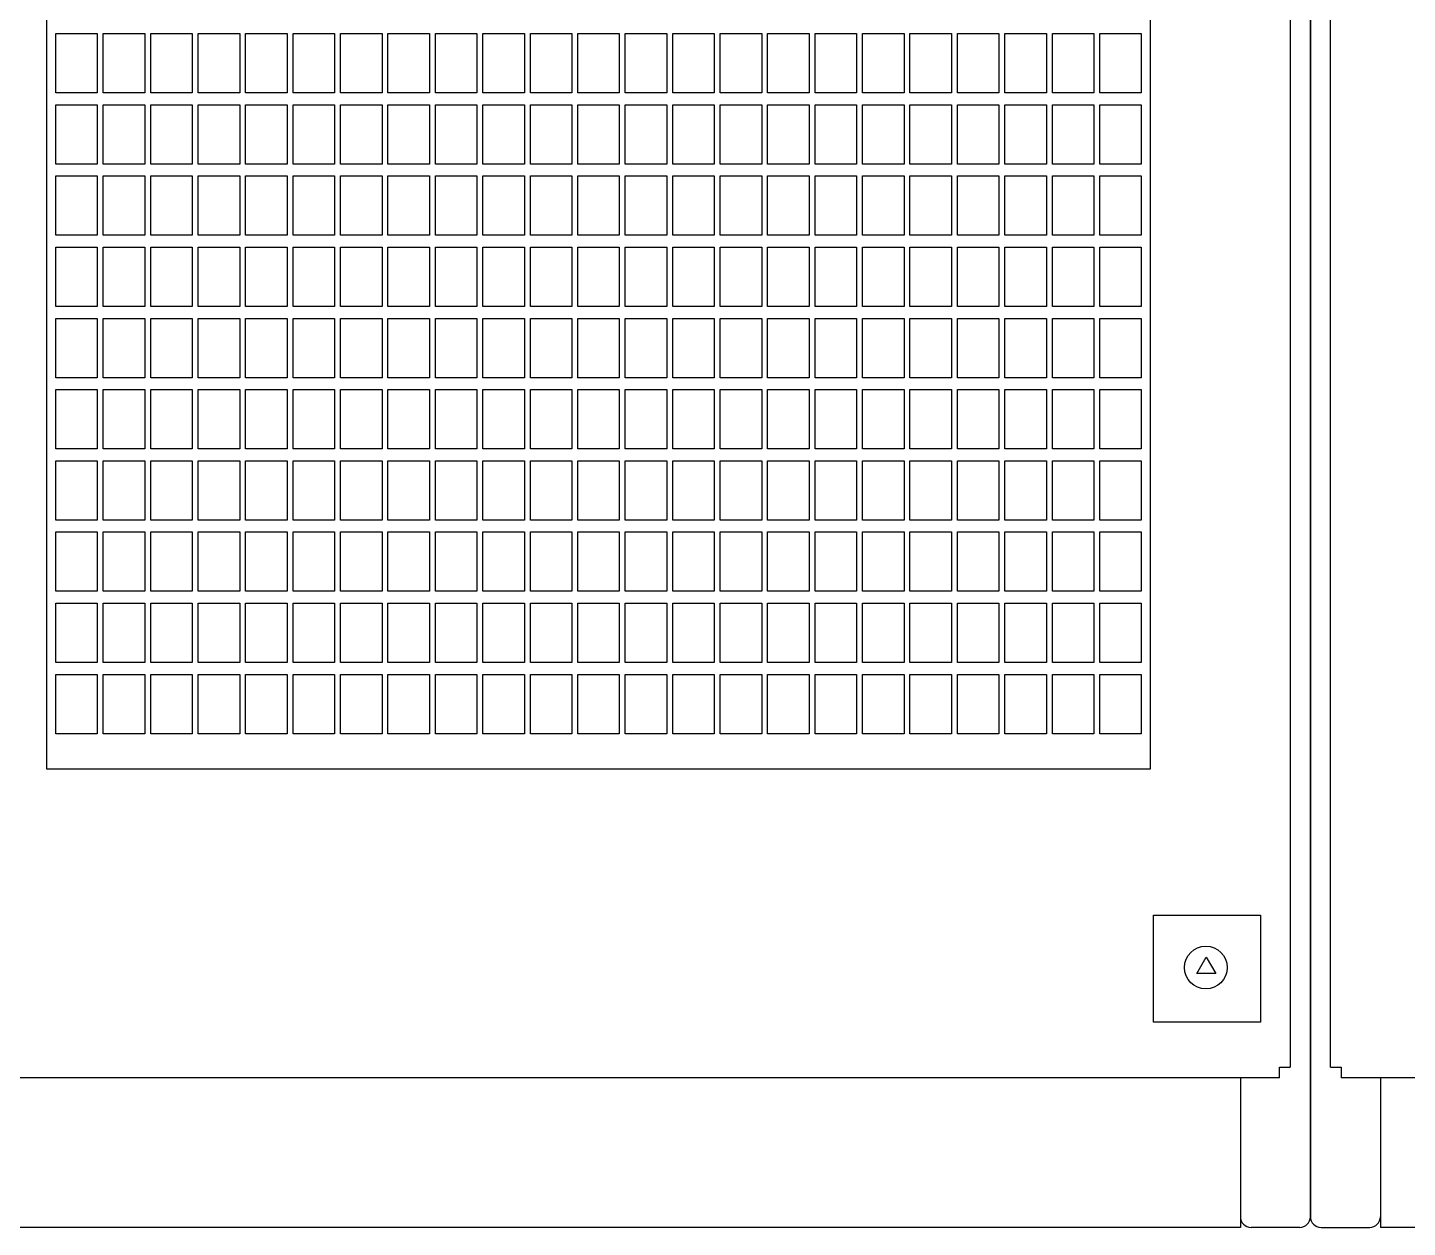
# Model space of a CAD drawing. Header units: inches. Extents: x 0 to 420, y 0 to 297.
# Drawn here: x 111.86 to 158.38, y 62.74 to 103.18 of the extents above; entities that cross this region are included whole.
import ezdxf
from ezdxf.lldxf.tags import DXFTag

# ---------------------------------------------------------------- set-up
doc = ezdxf.new("R2010")
doc.units = ezdxf.units.IN
doc.layers.add('Default', color=7, linetype='Continuous')
doc.layers.add('DV1_Default', color=7, linetype='Continuous')
tags = doc.linetypes.add('CENTER2', pattern=[1.125, 0.75, -0.125, 0.125, -0.125]).pattern_tags.tags
tags[10:11] = [DXFTag(74, 4), DXFTag(75, 0), DXFTag(340, '0'), DXFTag(46, 0.0), DXFTag(50, 0.0), DXFTag(44, 0.0), DXFTag(45, 0.0)]
tags[8:9] = [DXFTag(74, 4), DXFTag(75, 0), DXFTag(340, '0'), DXFTag(46, 0.0), DXFTag(50, 0.0), DXFTag(44, 0.0), DXFTag(45, 0.0)]
tags[6:7] = [DXFTag(74, 4), DXFTag(75, 0), DXFTag(340, '0'), DXFTag(46, 0.0), DXFTag(50, 0.0), DXFTag(44, 0.0), DXFTag(45, 0.0)]
tags[4:5] = [DXFTag(74, 4), DXFTag(75, 0), DXFTag(340, '0'), DXFTag(46, 0.0), DXFTag(50, 0.0), DXFTag(44, 0.0), DXFTag(45, 0.0)]

# ---------------------------------------------------------------- blocks, each defined once
blk = doc.blocks.new('SE')
at = {"layer": 'Default', "color": 7, "linetype": 'Continuous', "ltscale": 25.4}
for p, q in [((149.818, 69.65), (149.818, 73.259)), ((149.818, 73.259), (153.428, 73.259)), ((153.428, 73.259), (153.428, 69.65)), ((151.275, 71.294), (151.595, 71.843)), ((151.595, 71.843), (151.919, 71.294)), ((151.919, 71.294), (151.275, 71.294)), ((153.428, 69.65), (149.818, 69.65))]:
    blk.add_line(p, q, dxfattribs=at)
blk.add_circle((151.584, 71.494), 0.722, dxfattribs=at)
at = {"layer": 'DV1_Default', "color": 7, "linetype": 'Continuous', "ltscale": 25.4}
for p, q in [((155.109, 63.096), (155.109, 238.376)), ((155.109, 238.376), (155.109, 63.096)), ((154.429, 233.336), (154.429, 68.136)), ((155.789, 68.136), (155.789, 233.336)), ((155.109, 63.096), (155.109, 222.376)), ((112.809, 102.976), (114.209, 102.976)), ((112.809, 100.976), (112.809, 102.976)), ((114.209, 102.976), (114.209, 100.976)), ((114.409, 102.976), (115.809, 102.976)), ((114.409, 100.976), (114.409, 102.976)), ((115.809, 102.976), (115.809, 100.976)), ((116.009, 102.976), (117.409, 102.976)), ((116.009, 100.976), (116.009, 102.976)), ((117.409, 102.976), (117.409, 100.976)), ((117.609, 102.976), (119.009, 102.976)), ((117.609, 100.976), (117.609, 102.976)), ((119.009, 102.976), (119.009, 100.976)), ((119.209, 102.976), (120.609, 102.976)), ((119.209, 100.976), (119.209, 102.976)), ((120.609, 102.976), (120.609, 100.976)), ((120.809, 102.976), (122.209, 102.976)), ((120.809, 100.976), (120.809, 102.976)), ((122.209, 102.976), (122.209, 100.976)), ((122.409, 102.976), (123.809, 102.976)), ((122.409, 100.976), (122.409, 102.976)), ((123.809, 102.976), (123.809, 100.976)), ((124.009, 102.976), (125.409, 102.976)), ((124.009, 100.976), (124.009, 102.976)), ((125.409, 102.976), (125.409, 100.976)), ((125.609, 102.976), (127.009, 102.976)), ((125.609, 100.976), (125.609, 102.976)), ((127.009, 102.976), (127.009, 100.976)), ((127.209, 102.976), (128.609, 102.976)), ((127.209, 100.976), (127.209, 102.976)), ((128.609, 102.976), (128.609, 100.976)), ((128.809, 102.976), (130.209, 102.976)), ((128.809, 100.976), (128.809, 102.976)), ((130.209, 102.976), (130.209, 100.976)), ((130.409, 102.976), (131.809, 102.976)), ((130.409, 100.976), (130.409, 102.976)), ((131.809, 102.976), (131.809, 100.976)), ((132.009, 102.976), (133.409, 102.976)), ((132.009, 100.976), (132.009, 102.976)), ((133.409, 102.976), (133.409, 100.976)), ((133.609, 102.976), (135.009, 102.976)), ((133.609, 100.976), (133.609, 102.976)), ((135.009, 102.976), (135.009, 100.976)), ((135.209, 102.976), (136.609, 102.976)), ((135.209, 100.976), (135.209, 102.976)), ((136.609, 102.976), (136.609, 100.976)), ((136.809, 102.976), (138.209, 102.976)), ((136.809, 100.976), (136.809, 102.976)), ((138.209, 102.976), (138.209, 100.976)), ((138.409, 102.976), (139.809, 102.976)), ((138.409, 100.976), (138.409, 102.976)), ((139.809, 102.976), (139.809, 100.976)), ((140.009, 102.976), (141.409, 102.976)), ((140.009, 100.976), (140.009, 102.976)), ((141.409, 102.976), (141.409, 100.976)), ((141.609, 102.976), (143.009, 102.976)), ((141.609, 100.976), (141.609, 102.976)), ((143.009, 102.976), (143.009, 100.976)), ((143.209, 102.976), (144.609, 102.976)), ((143.209, 100.976), (143.209, 102.976)), ((144.609, 102.976), (144.609, 100.976)), ((144.809, 102.976), (146.209, 102.976)), ((144.809, 100.976), (144.809, 102.976)), ((146.209, 102.976), (146.209, 100.976)), ((146.409, 102.976), (147.809, 102.976)), ((146.409, 100.976), (146.409, 102.976)), ((147.809, 102.976), (147.809, 100.976)), ((148.009, 102.976), (149.409, 102.976)), ((148.009, 100.976), (148.009, 102.976)), ((149.409, 102.976), (149.409, 100.976)), ((114.209, 100.976), (112.809, 100.976)), ((115.809, 100.976), (114.409, 100.976)), ((117.409, 100.976), (116.009, 100.976)), ((119.009, 100.976), (117.609, 100.976)), ((120.609, 100.976), (119.209, 100.976)), ((122.209, 100.976), (120.809, 100.976)), ((123.809, 100.976), (122.409, 100.976)), ((125.409, 100.976), (124.009, 100.976)), ((127.009, 100.976), (125.609, 100.976)), ((128.609, 100.976), (127.209, 100.976)), ((130.209, 100.976), (128.809, 100.976)), ((131.809, 100.976), (130.409, 100.976)), ((133.409, 100.976), (132.009, 100.976)), ((135.009, 100.976), (133.609, 100.976)), ((136.609, 100.976), (135.209, 100.976)), ((138.209, 100.976), (136.809, 100.976)), ((139.809, 100.976), (138.409, 100.976)), ((141.409, 100.976), (140.009, 100.976)), ((143.009, 100.976), (141.609, 100.976)), ((144.609, 100.976), (143.209, 100.976)), ((146.209, 100.976), (144.809, 100.976)), ((147.809, 100.976), (146.409, 100.976)), ((149.409, 100.976), (148.009, 100.976)), ((112.809, 100.576), (114.209, 100.576)), ((112.809, 98.576), (112.809, 100.576)), ((114.209, 100.576), (114.209, 98.576)), ((114.409, 100.576), (115.809, 100.576)), ((114.409, 98.576), (114.409, 100.576)), ((115.809, 100.576), (115.809, 98.576)), ((116.009, 100.576), (117.409, 100.576)), ((116.009, 98.576), (116.009, 100.576)), ((117.409, 100.576), (117.409, 98.576)), ((117.609, 100.576), (119.009, 100.576)), ((117.609, 98.576), (117.609, 100.576)), ((119.009, 100.576), (119.009, 98.576)), ((119.209, 100.576), (120.609, 100.576)), ((119.209, 98.576), (119.209, 100.576)), ((120.609, 100.576), (120.609, 98.576)), ((120.809, 100.576), (122.209, 100.576)), ((120.809, 98.576), (120.809, 100.576)), ((122.209, 100.576), (122.209, 98.576)), ((122.409, 100.576), (123.809, 100.576)), ((122.409, 98.576), (122.409, 100.576)), ((123.809, 100.576), (123.809, 98.576)), ((124.009, 100.576), (125.409, 100.576)), ((124.009, 98.576), (124.009, 100.576)), ((125.409, 100.576), (125.409, 98.576)), ((125.609, 100.576), (127.009, 100.576)), ((125.609, 98.576), (125.609, 100.576)), ((127.009, 100.576), (127.009, 98.576)), ((127.209, 100.576), (128.609, 100.576)), ((127.209, 98.576), (127.209, 100.576)), ((128.609, 100.576), (128.609, 98.576)), ((128.809, 100.576), (130.209, 100.576)), ((128.809, 98.576), (128.809, 100.576)), ((130.209, 100.576), (130.209, 98.576)), ((130.409, 100.576), (131.809, 100.576)), ((130.409, 98.576), (130.409, 100.576)), ((131.809, 100.576), (131.809, 98.576)), ((132.009, 100.576), (133.409, 100.576)), ((132.009, 98.576), (132.009, 100.576)), ((133.409, 100.576), (133.409, 98.576)), ((133.609, 100.576), (135.009, 100.576)), ((133.609, 98.576), (133.609, 100.576)), ((135.009, 100.576), (135.009, 98.576)), ((135.209, 100.576), (136.609, 100.576)), ((135.209, 98.576), (135.209, 100.576)), ((136.609, 100.576), (136.609, 98.576)), ((136.809, 100.576), (138.209, 100.576)), ((136.809, 98.576), (136.809, 100.576)), ((138.209, 100.576), (138.209, 98.576)), ((138.409, 100.576), (139.809, 100.576)), ((138.409, 98.576), (138.409, 100.576)), ((139.809, 100.576), (139.809, 98.576)), ((140.009, 100.576), (141.409, 100.576)), ((140.009, 98.576), (140.009, 100.576)), ((141.409, 100.576), (141.409, 98.576)), ((141.609, 100.576), (143.009, 100.576)), ((141.609, 98.576), (141.609, 100.576)), ((143.009, 100.576), (143.009, 98.576)), ((143.209, 100.576), (144.609, 100.576)), ((143.209, 98.576), (143.209, 100.576)), ((144.609, 100.576), (144.609, 98.576)), ((144.809, 100.576), (146.209, 100.576)), ((144.809, 98.576), (144.809, 100.576)), ((146.209, 100.576), (146.209, 98.576)), ((146.409, 100.576), (147.809, 100.576)), ((146.409, 98.576), (146.409, 100.576)), ((147.809, 100.576), (147.809, 98.576)), ((148.009, 100.576), (149.409, 100.576)), ((148.009, 98.576), (148.009, 100.576)), ((149.409, 100.576), (149.409, 98.576)), ((114.209, 98.576), (112.809, 98.576)), ((112.809, 98.176), (114.209, 98.176)), ((112.809, 96.176), (112.809, 98.176)), ((114.209, 98.176), (114.209, 96.176)), ((115.809, 98.576), (114.409, 98.576)), ((114.409, 98.176), (115.809, 98.176)), ((114.409, 96.176), (114.409, 98.176)), ((115.809, 98.176), (115.809, 96.176)), ((117.409, 98.576), (116.009, 98.576)), ((116.009, 98.176), (117.409, 98.176)), ((116.009, 96.176), (116.009, 98.176)), ((117.409, 98.176), (117.409, 96.176)), ((119.009, 98.576), (117.609, 98.576)), ((117.609, 98.176), (119.009, 98.176)), ((117.609, 96.176), (117.609, 98.176)), ((119.009, 98.176), (119.009, 96.176)), ((120.609, 98.576), (119.209, 98.576)), ((119.209, 98.176), (120.609, 98.176)), ((119.209, 96.176), (119.209, 98.176)), ((120.609, 98.176), (120.609, 96.176)), ((122.209, 98.576), (120.809, 98.576)), ((120.809, 98.176), (122.209, 98.176)), ((120.809, 96.176), (120.809, 98.176)), ((122.209, 98.176), (122.209, 96.176)), ((123.809, 98.576), (122.409, 98.576)), ((122.409, 98.176), (123.809, 98.176)), ((122.409, 96.176), (122.409, 98.176)), ((123.809, 98.176), (123.809, 96.176)), ((125.409, 98.576), (124.009, 98.576)), ((124.009, 98.176), (125.409, 98.176)), ((124.009, 96.176), (124.009, 98.176)), ((125.409, 98.176), (125.409, 96.176)), ((127.009, 98.576), (125.609, 98.576)), ((125.609, 98.176), (127.009, 98.176)), ((125.609, 96.176), (125.609, 98.176)), ((127.009, 98.176), (127.009, 96.176)), ((128.609, 98.576), (127.209, 98.576)), ((127.209, 98.176), (128.609, 98.176)), ((127.209, 96.176), (127.209, 98.176)), ((128.609, 98.176), (128.609, 96.176)), ((130.209, 98.576), (128.809, 98.576)), ((128.809, 98.176), (130.209, 98.176)), ((128.809, 96.176), (128.809, 98.176)), ((130.209, 98.176), (130.209, 96.176)), ((131.809, 98.576), (130.409, 98.576)), ((130.409, 98.176), (131.809, 98.176)), ((130.409, 96.176), (130.409, 98.176)), ((131.809, 98.176), (131.809, 96.176)), ((133.409, 98.576), (132.009, 98.576)), ((132.009, 98.176), (133.409, 98.176)), ((132.009, 96.176), (132.009, 98.176)), ((133.409, 98.176), (133.409, 96.176)), ((135.009, 98.576), (133.609, 98.576)), ((133.609, 98.176), (135.009, 98.176)), ((133.609, 96.176), (133.609, 98.176)), ((135.009, 98.176), (135.009, 96.176)), ((136.609, 98.576), (135.209, 98.576)), ((135.209, 98.176), (136.609, 98.176)), ((135.209, 96.176), (135.209, 98.176)), ((136.609, 98.176), (136.609, 96.176)), ((138.209, 98.576), (136.809, 98.576)), ((136.809, 98.176), (138.209, 98.176)), ((136.809, 96.176), (136.809, 98.176)), ((138.209, 98.176), (138.209, 96.176)), ((139.809, 98.576), (138.409, 98.576)), ((138.409, 98.176), (139.809, 98.176)), ((138.409, 96.176), (138.409, 98.176)), ((139.809, 98.176), (139.809, 96.176)), ((141.409, 98.576), (140.009, 98.576)), ((140.009, 98.176), (141.409, 98.176)), ((140.009, 96.176), (140.009, 98.176)), ((141.409, 98.176), (141.409, 96.176)), ((143.009, 98.576), (141.609, 98.576)), ((141.609, 98.176), (143.009, 98.176)), ((141.609, 96.176), (141.609, 98.176)), ((143.009, 98.176), (143.009, 96.176)), ((144.609, 98.576), (143.209, 98.576)), ((143.209, 98.176), (144.609, 98.176)), ((143.209, 96.176), (143.209, 98.176)), ((144.609, 98.176), (144.609, 96.176)), ((146.209, 98.576), (144.809, 98.576)), ((144.809, 98.176), (146.209, 98.176)), ((144.809, 96.176), (144.809, 98.176)), ((146.209, 98.176), (146.209, 96.176)), ((147.809, 98.576), (146.409, 98.576)), ((146.409, 98.176), (147.809, 98.176)), ((146.409, 96.176), (146.409, 98.176)), ((147.809, 98.176), (147.809, 96.176)), ((149.409, 98.576), (148.009, 98.576)), ((148.009, 98.176), (149.409, 98.176)), ((148.009, 96.176), (148.009, 98.176)), ((149.409, 98.176), (149.409, 96.176)), ((114.209, 96.176), (112.809, 96.176)), ((115.809, 96.176), (114.409, 96.176)), ((117.409, 96.176), (116.009, 96.176)), ((119.009, 96.176), (117.609, 96.176)), ((120.609, 96.176), (119.209, 96.176)), ((122.209, 96.176), (120.809, 96.176)), ((123.809, 96.176), (122.409, 96.176)), ((125.409, 96.176), (124.009, 96.176)), ((127.009, 96.176), (125.609, 96.176)), ((128.609, 96.176), (127.209, 96.176)), ((130.209, 96.176), (128.809, 96.176)), ((131.809, 96.176), (130.409, 96.176)), ((133.409, 96.176), (132.009, 96.176)), ((135.009, 96.176), (133.609, 96.176)), ((136.609, 96.176), (135.209, 96.176)), ((138.209, 96.176), (136.809, 96.176)), ((139.809, 96.176), (138.409, 96.176)), ((141.409, 96.176), (140.009, 96.176)), ((143.009, 96.176), (141.609, 96.176)), ((144.609, 96.176), (143.209, 96.176)), ((146.209, 96.176), (144.809, 96.176)), ((147.809, 96.176), (146.409, 96.176)), ((149.409, 96.176), (148.009, 96.176)), ((112.809, 95.776), (114.209, 95.776)), ((112.809, 93.776), (112.809, 95.776)), ((114.209, 95.776), (114.209, 93.776)), ((114.409, 95.776), (115.809, 95.776)), ((114.409, 93.776), (114.409, 95.776)), ((115.809, 95.776), (115.809, 93.776)), ((116.009, 95.776), (117.409, 95.776)), ((116.009, 93.776), (116.009, 95.776)), ((117.409, 95.776), (117.409, 93.776)), ((117.609, 95.776), (119.009, 95.776)), ((117.609, 93.776), (117.609, 95.776)), ((119.009, 95.776), (119.009, 93.776)), ((119.209, 95.776), (120.609, 95.776)), ((119.209, 93.776), (119.209, 95.776)), ((120.609, 95.776), (120.609, 93.776)), ((120.809, 95.776), (122.209, 95.776)), ((120.809, 93.776), (120.809, 95.776)), ((122.209, 95.776), (122.209, 93.776)), ((122.409, 95.776), (123.809, 95.776)), ((122.409, 93.776), (122.409, 95.776)), ((123.809, 95.776), (123.809, 93.776)), ((124.009, 95.776), (125.409, 95.776)), ((124.009, 93.776), (124.009, 95.776)), ((125.409, 95.776), (125.409, 93.776)), ((125.609, 95.776), (127.009, 95.776)), ((125.609, 93.776), (125.609, 95.776)), ((127.009, 95.776), (127.009, 93.776)), ((127.209, 95.776), (128.609, 95.776)), ((127.209, 93.776), (127.209, 95.776)), ((128.609, 95.776), (128.609, 93.776)), ((128.809, 95.776), (130.209, 95.776)), ((128.809, 93.776), (128.809, 95.776)), ((130.209, 95.776), (130.209, 93.776)), ((130.409, 95.776), (131.809, 95.776)), ((130.409, 93.776), (130.409, 95.776)), ((131.809, 95.776), (131.809, 93.776)), ((132.009, 95.776), (133.409, 95.776)), ((132.009, 93.776), (132.009, 95.776)), ((133.409, 95.776), (133.409, 93.776)), ((133.609, 95.776), (135.009, 95.776)), ((133.609, 93.776), (133.609, 95.776)), ((135.009, 95.776), (135.009, 93.776)), ((135.209, 95.776), (136.609, 95.776)), ((135.209, 93.776), (135.209, 95.776)), ((136.609, 95.776), (136.609, 93.776)), ((136.809, 95.776), (138.209, 95.776)), ((136.809, 93.776), (136.809, 95.776)), ((138.209, 95.776), (138.209, 93.776)), ((138.409, 95.776), (139.809, 95.776)), ((138.409, 93.776), (138.409, 95.776)), ((139.809, 95.776), (139.809, 93.776)), ((140.009, 95.776), (141.409, 95.776)), ((140.009, 93.776), (140.009, 95.776)), ((141.409, 95.776), (141.409, 93.776)), ((141.609, 95.776), (143.009, 95.776)), ((141.609, 93.776), (141.609, 95.776)), ((143.009, 95.776), (143.009, 93.776)), ((143.209, 95.776), (144.609, 95.776)), ((143.209, 93.776), (143.209, 95.776)), ((144.609, 95.776), (144.609, 93.776)), ((144.809, 95.776), (146.209, 95.776)), ((144.809, 93.776), (144.809, 95.776)), ((146.209, 95.776), (146.209, 93.776)), ((146.409, 95.776), (147.809, 95.776)), ((146.409, 93.776), (146.409, 95.776)), ((147.809, 95.776), (147.809, 93.776)), ((148.009, 95.776), (149.409, 95.776)), ((148.009, 93.776), (148.009, 95.776)), ((149.409, 95.776), (149.409, 93.776)), ((114.209, 93.776), (112.809, 93.776)), ((115.809, 93.776), (114.409, 93.776)), ((117.409, 93.776), (116.009, 93.776)), ((119.009, 93.776), (117.609, 93.776)), ((120.609, 93.776), (119.209, 93.776)), ((122.209, 93.776), (120.809, 93.776)), ((123.809, 93.776), (122.409, 93.776)), ((125.409, 93.776), (124.009, 93.776)), ((127.009, 93.776), (125.609, 93.776)), ((128.609, 93.776), (127.209, 93.776)), ((130.209, 93.776), (128.809, 93.776)), ((131.809, 93.776), (130.409, 93.776)), ((133.409, 93.776), (132.009, 93.776)), ((135.009, 93.776), (133.609, 93.776)), ((136.609, 93.776), (135.209, 93.776)), ((138.209, 93.776), (136.809, 93.776)), ((139.809, 93.776), (138.409, 93.776)), ((141.409, 93.776), (140.009, 93.776)), ((143.009, 93.776), (141.609, 93.776)), ((144.609, 93.776), (143.209, 93.776)), ((146.209, 93.776), (144.809, 93.776)), ((147.809, 93.776), (146.409, 93.776)), ((149.409, 93.776), (148.009, 93.776)), ((112.809, 93.376), (114.209, 93.376)), ((112.809, 91.376), (112.809, 93.376)), ((114.209, 93.376), (114.209, 91.376)), ((114.409, 93.376), (115.809, 93.376)), ((114.409, 91.376), (114.409, 93.376)), ((115.809, 93.376), (115.809, 91.376)), ((116.009, 93.376), (117.409, 93.376)), ((116.009, 91.376), (116.009, 93.376)), ((117.409, 93.376), (117.409, 91.376)), ((117.609, 93.376), (119.009, 93.376)), ((117.609, 91.376), (117.609, 93.376)), ((119.009, 93.376), (119.009, 91.376)), ((119.209, 93.376), (120.609, 93.376)), ((119.209, 91.376), (119.209, 93.376)), ((120.609, 93.376), (120.609, 91.376)), ((120.809, 93.376), (122.209, 93.376)), ((120.809, 91.376), (120.809, 93.376)), ((122.209, 93.376), (122.209, 91.376)), ((122.409, 93.376), (123.809, 93.376)), ((122.409, 91.376), (122.409, 93.376)), ((123.809, 93.376), (123.809, 91.376)), ((124.009, 93.376), (125.409, 93.376)), ((124.009, 91.376), (124.009, 93.376)), ((125.409, 93.376), (125.409, 91.376)), ((125.609, 93.376), (127.009, 93.376)), ((125.609, 91.376), (125.609, 93.376)), ((127.009, 93.376), (127.009, 91.376)), ((127.209, 93.376), (128.609, 93.376)), ((127.209, 91.376), (127.209, 93.376)), ((128.609, 93.376), (128.609, 91.376)), ((128.809, 93.376), (130.209, 93.376)), ((128.809, 91.376), (128.809, 93.376)), ((130.209, 93.376), (130.209, 91.376)), ((130.409, 93.376), (131.809, 93.376)), ((130.409, 91.376), (130.409, 93.376)), ((131.809, 93.376), (131.809, 91.376)), ((132.009, 93.376), (133.409, 93.376)), ((132.009, 91.376), (132.009, 93.376)), ((133.409, 93.376), (133.409, 91.376)), ((133.609, 93.376), (135.009, 93.376)), ((133.609, 91.376), (133.609, 93.376)), ((135.009, 93.376), (135.009, 91.376)), ((135.209, 93.376), (136.609, 93.376)), ((135.209, 91.376), (135.209, 93.376)), ((136.609, 93.376), (136.609, 91.376)), ((136.809, 93.376), (138.209, 93.376)), ((136.809, 91.376), (136.809, 93.376)), ((138.209, 93.376), (138.209, 91.376)), ((138.409, 93.376), (139.809, 93.376)), ((138.409, 91.376), (138.409, 93.376)), ((139.809, 93.376), (139.809, 91.376)), ((140.009, 93.376), (141.409, 93.376)), ((140.009, 91.376), (140.009, 93.376)), ((141.409, 93.376), (141.409, 91.376)), ((141.609, 93.376), (143.009, 93.376)), ((141.609, 91.376), (141.609, 93.376)), ((143.009, 93.376), (143.009, 91.376)), ((143.209, 93.376), (144.609, 93.376)), ((143.209, 91.376), (143.209, 93.376)), ((144.609, 93.376), (144.609, 91.376)), ((144.809, 93.376), (146.209, 93.376)), ((144.809, 91.376), (144.809, 93.376)), ((146.209, 93.376), (146.209, 91.376)), ((146.409, 93.376), (147.809, 93.376)), ((146.409, 91.376), (146.409, 93.376)), ((147.809, 93.376), (147.809, 91.376)), ((148.009, 93.376), (149.409, 93.376)), ((148.009, 91.376), (148.009, 93.376)), ((149.409, 93.376), (149.409, 91.376)), ((114.209, 91.376), (112.809, 91.376)), ((115.809, 91.376), (114.409, 91.376)), ((117.409, 91.376), (116.009, 91.376)), ((119.009, 91.376), (117.609, 91.376)), ((120.609, 91.376), (119.209, 91.376)), ((122.209, 91.376), (120.809, 91.376)), ((123.809, 91.376), (122.409, 91.376)), ((125.409, 91.376), (124.009, 91.376)), ((127.009, 91.376), (125.609, 91.376)), ((128.609, 91.376), (127.209, 91.376)), ((130.209, 91.376), (128.809, 91.376)), ((131.809, 91.376), (130.409, 91.376)), ((133.409, 91.376), (132.009, 91.376)), ((135.009, 91.376), (133.609, 91.376)), ((136.609, 91.376), (135.209, 91.376)), ((138.209, 91.376), (136.809, 91.376)), ((139.809, 91.376), (138.409, 91.376)), ((141.409, 91.376), (140.009, 91.376)), ((143.009, 91.376), (141.609, 91.376)), ((144.609, 91.376), (143.209, 91.376)), ((146.209, 91.376), (144.809, 91.376)), ((147.809, 91.376), (146.409, 91.376)), ((149.409, 91.376), (148.009, 91.376)), ((112.809, 90.976), (114.209, 90.976)), ((112.809, 88.976), (112.809, 90.976)), ((114.209, 90.976), (114.209, 88.976)), ((114.409, 90.976), (115.809, 90.976)), ((114.409, 88.976), (114.409, 90.976)), ((115.809, 90.976), (115.809, 88.976)), ((116.009, 90.976), (117.409, 90.976)), ((116.009, 88.976), (116.009, 90.976)), ((117.409, 90.976), (117.409, 88.976)), ((117.609, 90.976), (119.009, 90.976)), ((117.609, 88.976), (117.609, 90.976)), ((119.009, 90.976), (119.009, 88.976)), ((119.209, 90.976), (120.609, 90.976)), ((119.209, 88.976), (119.209, 90.976)), ((120.609, 90.976), (120.609, 88.976)), ((120.809, 90.976), (122.209, 90.976)), ((120.809, 88.976), (120.809, 90.976)), ((122.209, 90.976), (122.209, 88.976)), ((122.409, 90.976), (123.809, 90.976)), ((122.409, 88.976), (122.409, 90.976)), ((123.809, 90.976), (123.809, 88.976)), ((124.009, 90.976), (125.409, 90.976)), ((124.009, 88.976), (124.009, 90.976)), ((125.409, 90.976), (125.409, 88.976)), ((125.609, 90.976), (127.009, 90.976)), ((125.609, 88.976), (125.609, 90.976)), ((127.009, 90.976), (127.009, 88.976)), ((127.209, 90.976), (128.609, 90.976)), ((127.209, 88.976), (127.209, 90.976)), ((128.609, 90.976), (128.609, 88.976)), ((128.809, 90.976), (130.209, 90.976)), ((128.809, 88.976), (128.809, 90.976)), ((130.209, 90.976), (130.209, 88.976)), ((130.409, 90.976), (131.809, 90.976)), ((130.409, 88.976), (130.409, 90.976)), ((131.809, 90.976), (131.809, 88.976)), ((132.009, 90.976), (133.409, 90.976)), ((132.009, 88.976), (132.009, 90.976)), ((133.409, 90.976), (133.409, 88.976)), ((133.609, 90.976), (135.009, 90.976)), ((133.609, 88.976), (133.609, 90.976)), ((135.009, 90.976), (135.009, 88.976)), ((135.209, 90.976), (136.609, 90.976)), ((135.209, 88.976), (135.209, 90.976)), ((136.609, 90.976), (136.609, 88.976)), ((136.809, 90.976), (138.209, 90.976)), ((136.809, 88.976), (136.809, 90.976)), ((138.209, 90.976), (138.209, 88.976)), ((138.409, 90.976), (139.809, 90.976)), ((138.409, 88.976), (138.409, 90.976)), ((139.809, 90.976), (139.809, 88.976)), ((140.009, 90.976), (141.409, 90.976)), ((140.009, 88.976), (140.009, 90.976)), ((141.409, 90.976), (141.409, 88.976)), ((141.609, 90.976), (143.009, 90.976)), ((141.609, 88.976), (141.609, 90.976)), ((143.009, 90.976), (143.009, 88.976)), ((143.209, 90.976), (144.609, 90.976)), ((143.209, 88.976), (143.209, 90.976)), ((144.609, 90.976), (144.609, 88.976)), ((144.809, 90.976), (146.209, 90.976)), ((144.809, 88.976), (144.809, 90.976)), ((146.209, 90.976), (146.209, 88.976)), ((146.409, 90.976), (147.809, 90.976)), ((146.409, 88.976), (146.409, 90.976)), ((147.809, 90.976), (147.809, 88.976)), ((148.009, 90.976), (149.409, 90.976)), ((148.009, 88.976), (148.009, 90.976)), ((149.409, 90.976), (149.409, 88.976)), ((114.209, 88.976), (112.809, 88.976)), ((115.809, 88.976), (114.409, 88.976)), ((117.409, 88.976), (116.009, 88.976)), ((119.009, 88.976), (117.609, 88.976)), ((120.609, 88.976), (119.209, 88.976)), ((122.209, 88.976), (120.809, 88.976)), ((123.809, 88.976), (122.409, 88.976)), ((125.409, 88.976), (124.009, 88.976)), ((127.009, 88.976), (125.609, 88.976)), ((128.609, 88.976), (127.209, 88.976)), ((130.209, 88.976), (128.809, 88.976)), ((131.809, 88.976), (130.409, 88.976)), ((133.409, 88.976), (132.009, 88.976)), ((135.009, 88.976), (133.609, 88.976)), ((136.609, 88.976), (135.209, 88.976)), ((138.209, 88.976), (136.809, 88.976)), ((139.809, 88.976), (138.409, 88.976)), ((141.409, 88.976), (140.009, 88.976)), ((143.009, 88.976), (141.609, 88.976)), ((144.609, 88.976), (143.209, 88.976)), ((146.209, 88.976), (144.809, 88.976)), ((147.809, 88.976), (146.409, 88.976)), ((149.409, 88.976), (148.009, 88.976)), ((112.809, 88.576), (114.209, 88.576)), ((112.809, 86.576), (112.809, 88.576)), ((114.209, 88.576), (114.209, 86.576)), ((114.409, 88.576), (115.809, 88.576)), ((114.409, 86.576), (114.409, 88.576)), ((115.809, 88.576), (115.809, 86.576)), ((116.009, 88.576), (117.409, 88.576)), ((116.009, 86.576), (116.009, 88.576)), ((117.409, 88.576), (117.409, 86.576)), ((117.609, 88.576), (119.009, 88.576)), ((117.609, 86.576), (117.609, 88.576)), ((119.009, 88.576), (119.009, 86.576)), ((119.209, 88.576), (120.609, 88.576)), ((119.209, 86.576), (119.209, 88.576)), ((120.609, 88.576), (120.609, 86.576)), ((120.809, 88.576), (122.209, 88.576)), ((120.809, 86.576), (120.809, 88.576)), ((122.209, 88.576), (122.209, 86.576)), ((122.409, 88.576), (123.809, 88.576)), ((122.409, 86.576), (122.409, 88.576)), ((123.809, 88.576), (123.809, 86.576)), ((124.009, 88.576), (125.409, 88.576)), ((124.009, 86.576), (124.009, 88.576)), ((125.409, 88.576), (125.409, 86.576)), ((125.609, 88.576), (127.009, 88.576)), ((125.609, 86.576), (125.609, 88.576)), ((127.009, 88.576), (127.009, 86.576)), ((127.209, 88.576), (128.609, 88.576)), ((127.209, 86.576), (127.209, 88.576)), ((128.609, 88.576), (128.609, 86.576)), ((128.809, 88.576), (130.209, 88.576)), ((128.809, 86.576), (128.809, 88.576)), ((130.209, 88.576), (130.209, 86.576)), ((130.409, 88.576), (131.809, 88.576)), ((130.409, 86.576), (130.409, 88.576)), ((131.809, 88.576), (131.809, 86.576)), ((132.009, 88.576), (133.409, 88.576)), ((132.009, 86.576), (132.009, 88.576)), ((133.409, 88.576), (133.409, 86.576)), ((133.609, 88.576), (135.009, 88.576)), ((133.609, 86.576), (133.609, 88.576)), ((135.009, 88.576), (135.009, 86.576)), ((135.209, 88.576), (136.609, 88.576)), ((135.209, 86.576), (135.209, 88.576)), ((136.609, 88.576), (136.609, 86.576)), ((136.809, 88.576), (138.209, 88.576)), ((136.809, 86.576), (136.809, 88.576)), ((138.209, 88.576), (138.209, 86.576)), ((138.409, 88.576), (139.809, 88.576)), ((138.409, 86.576), (138.409, 88.576)), ((139.809, 88.576), (139.809, 86.576)), ((140.009, 88.576), (141.409, 88.576)), ((140.009, 86.576), (140.009, 88.576)), ((141.409, 88.576), (141.409, 86.576)), ((141.609, 88.576), (143.009, 88.576)), ((141.609, 86.576), (141.609, 88.576)), ((143.009, 88.576), (143.009, 86.576)), ((143.209, 88.576), (144.609, 88.576)), ((143.209, 86.576), (143.209, 88.576)), ((144.609, 88.576), (144.609, 86.576)), ((144.809, 88.576), (146.209, 88.576)), ((144.809, 86.576), (144.809, 88.576)), ((146.209, 88.576), (146.209, 86.576)), ((146.409, 88.576), (147.809, 88.576)), ((146.409, 86.576), (146.409, 88.576)), ((147.809, 88.576), (147.809, 86.576)), ((148.009, 88.576), (149.409, 88.576)), ((148.009, 86.576), (148.009, 88.576)), ((149.409, 88.576), (149.409, 86.576)), ((114.209, 86.576), (112.809, 86.576)), ((115.809, 86.576), (114.409, 86.576)), ((117.409, 86.576), (116.009, 86.576)), ((119.009, 86.576), (117.609, 86.576)), ((120.609, 86.576), (119.209, 86.576)), ((122.209, 86.576), (120.809, 86.576)), ((123.809, 86.576), (122.409, 86.576)), ((125.409, 86.576), (124.009, 86.576)), ((127.009, 86.576), (125.609, 86.576)), ((128.609, 86.576), (127.209, 86.576)), ((130.209, 86.576), (128.809, 86.576)), ((131.809, 86.576), (130.409, 86.576)), ((133.409, 86.576), (132.009, 86.576)), ((135.009, 86.576), (133.609, 86.576)), ((136.609, 86.576), (135.209, 86.576)), ((138.209, 86.576), (136.809, 86.576)), ((139.809, 86.576), (138.409, 86.576)), ((141.409, 86.576), (140.009, 86.576)), ((143.009, 86.576), (141.609, 86.576)), ((144.609, 86.576), (143.209, 86.576)), ((146.209, 86.576), (144.809, 86.576)), ((147.809, 86.576), (146.409, 86.576)), ((149.409, 86.576), (148.009, 86.576)), ((112.809, 86.176), (114.209, 86.176)), ((112.809, 84.176), (112.809, 86.176)), ((114.209, 86.176), (114.209, 84.176)), ((114.409, 86.176), (115.809, 86.176)), ((114.409, 84.176), (114.409, 86.176)), ((115.809, 86.176), (115.809, 84.176)), ((116.009, 86.176), (117.409, 86.176)), ((116.009, 84.176), (116.009, 86.176)), ((117.409, 86.176), (117.409, 84.176)), ((117.609, 86.176), (119.009, 86.176)), ((117.609, 84.176), (117.609, 86.176)), ((119.009, 86.176), (119.009, 84.176)), ((119.209, 86.176), (120.609, 86.176)), ((119.209, 84.176), (119.209, 86.176)), ((120.609, 86.176), (120.609, 84.176)), ((120.809, 86.176), (122.209, 86.176)), ((120.809, 84.176), (120.809, 86.176)), ((122.209, 86.176), (122.209, 84.176)), ((122.409, 86.176), (123.809, 86.176)), ((122.409, 84.176), (122.409, 86.176)), ((123.809, 86.176), (123.809, 84.176)), ((124.009, 86.176), (125.409, 86.176)), ((124.009, 84.176), (124.009, 86.176)), ((125.409, 86.176), (125.409, 84.176)), ((125.609, 86.176), (127.009, 86.176)), ((125.609, 84.176), (125.609, 86.176)), ((127.009, 86.176), (127.009, 84.176)), ((127.209, 86.176), (128.609, 86.176)), ((127.209, 84.176), (127.209, 86.176)), ((128.609, 86.176), (128.609, 84.176)), ((128.809, 86.176), (130.209, 86.176)), ((128.809, 84.176), (128.809, 86.176)), ((130.209, 86.176), (130.209, 84.176)), ((130.409, 86.176), (131.809, 86.176)), ((130.409, 84.176), (130.409, 86.176)), ((131.809, 86.176), (131.809, 84.176)), ((132.009, 86.176), (133.409, 86.176)), ((132.009, 84.176), (132.009, 86.176)), ((133.409, 86.176), (133.409, 84.176)), ((133.609, 86.176), (135.009, 86.176)), ((133.609, 84.176), (133.609, 86.176)), ((135.009, 86.176), (135.009, 84.176)), ((135.209, 86.176), (136.609, 86.176)), ((135.209, 84.176), (135.209, 86.176)), ((136.609, 86.176), (136.609, 84.176)), ((136.809, 86.176), (138.209, 86.176)), ((136.809, 84.176), (136.809, 86.176)), ((138.209, 86.176), (138.209, 84.176)), ((138.409, 86.176), (139.809, 86.176)), ((138.409, 84.176), (138.409, 86.176)), ((139.809, 86.176), (139.809, 84.176)), ((140.009, 86.176), (141.409, 86.176)), ((140.009, 84.176), (140.009, 86.176)), ((141.409, 86.176), (141.409, 84.176)), ((141.609, 86.176), (143.009, 86.176)), ((141.609, 84.176), (141.609, 86.176)), ((143.009, 86.176), (143.009, 84.176)), ((143.209, 86.176), (144.609, 86.176)), ((143.209, 84.176), (143.209, 86.176)), ((144.609, 86.176), (144.609, 84.176)), ((144.809, 86.176), (146.209, 86.176)), ((144.809, 84.176), (144.809, 86.176)), ((146.209, 86.176), (146.209, 84.176)), ((146.409, 86.176), (147.809, 86.176)), ((146.409, 84.176), (146.409, 86.176)), ((147.809, 86.176), (147.809, 84.176)), ((148.009, 86.176), (149.409, 86.176)), ((148.009, 84.176), (148.009, 86.176)), ((149.409, 86.176), (149.409, 84.176)), ((114.209, 84.176), (112.809, 84.176)), ((112.809, 83.776), (114.209, 83.776)), ((112.809, 81.776), (112.809, 83.776)), ((114.209, 83.776), (114.209, 81.776)), ((115.809, 84.176), (114.409, 84.176)), ((114.409, 83.776), (115.809, 83.776)), ((114.409, 81.776), (114.409, 83.776)), ((115.809, 83.776), (115.809, 81.776)), ((117.409, 84.176), (116.009, 84.176)), ((116.009, 83.776), (117.409, 83.776)), ((116.009, 81.776), (116.009, 83.776)), ((117.409, 83.776), (117.409, 81.776)), ((119.009, 84.176), (117.609, 84.176)), ((117.609, 83.776), (119.009, 83.776)), ((117.609, 81.776), (117.609, 83.776)), ((119.009, 83.776), (119.009, 81.776)), ((120.609, 84.176), (119.209, 84.176)), ((119.209, 83.776), (120.609, 83.776)), ((119.209, 81.776), (119.209, 83.776)), ((120.609, 83.776), (120.609, 81.776)), ((122.209, 84.176), (120.809, 84.176)), ((120.809, 83.776), (122.209, 83.776)), ((120.809, 81.776), (120.809, 83.776)), ((122.209, 83.776), (122.209, 81.776)), ((123.809, 84.176), (122.409, 84.176)), ((122.409, 83.776), (123.809, 83.776)), ((122.409, 81.776), (122.409, 83.776)), ((123.809, 83.776), (123.809, 81.776)), ((125.409, 84.176), (124.009, 84.176)), ((124.009, 83.776), (125.409, 83.776)), ((124.009, 81.776), (124.009, 83.776)), ((125.409, 83.776), (125.409, 81.776)), ((127.009, 84.176), (125.609, 84.176)), ((125.609, 83.776), (127.009, 83.776)), ((125.609, 81.776), (125.609, 83.776)), ((127.009, 83.776), (127.009, 81.776)), ((128.609, 84.176), (127.209, 84.176)), ((127.209, 83.776), (128.609, 83.776)), ((127.209, 81.776), (127.209, 83.776)), ((128.609, 83.776), (128.609, 81.776)), ((130.209, 84.176), (128.809, 84.176)), ((128.809, 83.776), (130.209, 83.776)), ((128.809, 81.776), (128.809, 83.776)), ((130.209, 83.776), (130.209, 81.776)), ((131.809, 84.176), (130.409, 84.176)), ((130.409, 83.776), (131.809, 83.776)), ((130.409, 81.776), (130.409, 83.776)), ((131.809, 83.776), (131.809, 81.776)), ((133.409, 84.176), (132.009, 84.176)), ((132.009, 83.776), (133.409, 83.776)), ((132.009, 81.776), (132.009, 83.776)), ((133.409, 83.776), (133.409, 81.776)), ((135.009, 84.176), (133.609, 84.176)), ((133.609, 83.776), (135.009, 83.776)), ((133.609, 81.776), (133.609, 83.776)), ((135.009, 83.776), (135.009, 81.776)), ((136.609, 84.176), (135.209, 84.176)), ((135.209, 83.776), (136.609, 83.776)), ((135.209, 81.776), (135.209, 83.776)), ((136.609, 83.776), (136.609, 81.776)), ((138.209, 84.176), (136.809, 84.176)), ((136.809, 83.776), (138.209, 83.776)), ((136.809, 81.776), (136.809, 83.776)), ((138.209, 83.776), (138.209, 81.776)), ((139.809, 84.176), (138.409, 84.176)), ((138.409, 83.776), (139.809, 83.776)), ((138.409, 81.776), (138.409, 83.776)), ((139.809, 83.776), (139.809, 81.776)), ((141.409, 84.176), (140.009, 84.176)), ((140.009, 83.776), (141.409, 83.776)), ((140.009, 81.776), (140.009, 83.776)), ((141.409, 83.776), (141.409, 81.776)), ((143.009, 84.176), (141.609, 84.176)), ((141.609, 83.776), (143.009, 83.776)), ((141.609, 81.776), (141.609, 83.776)), ((143.009, 83.776), (143.009, 81.776)), ((144.609, 84.176), (143.209, 84.176)), ((143.209, 83.776), (144.609, 83.776)), ((143.209, 81.776), (143.209, 83.776)), ((144.609, 83.776), (144.609, 81.776)), ((146.209, 84.176), (144.809, 84.176)), ((144.809, 83.776), (146.209, 83.776)), ((144.809, 81.776), (144.809, 83.776)), ((146.209, 83.776), (146.209, 81.776)), ((147.809, 84.176), (146.409, 84.176)), ((146.409, 83.776), (147.809, 83.776)), ((146.409, 81.776), (146.409, 83.776)), ((147.809, 83.776), (147.809, 81.776)), ((149.409, 84.176), (148.009, 84.176)), ((148.009, 83.776), (149.409, 83.776)), ((148.009, 81.776), (148.009, 83.776)), ((149.409, 83.776), (149.409, 81.776)), ((114.209, 81.776), (112.809, 81.776)), ((115.809, 81.776), (114.409, 81.776)), ((117.409, 81.776), (116.009, 81.776)), ((119.009, 81.776), (117.609, 81.776)), ((120.609, 81.776), (119.209, 81.776)), ((122.209, 81.776), (120.809, 81.776)), ((123.809, 81.776), (122.409, 81.776)), ((125.409, 81.776), (124.009, 81.776)), ((127.009, 81.776), (125.609, 81.776)), ((128.609, 81.776), (127.209, 81.776)), ((130.209, 81.776), (128.809, 81.776)), ((131.809, 81.776), (130.409, 81.776)), ((133.409, 81.776), (132.009, 81.776)), ((135.009, 81.776), (133.609, 81.776)), ((136.609, 81.776), (135.209, 81.776)), ((138.209, 81.776), (136.809, 81.776)), ((139.809, 81.776), (138.409, 81.776)), ((141.409, 81.776), (140.009, 81.776)), ((143.009, 81.776), (141.609, 81.776)), ((144.609, 81.776), (143.209, 81.776)), ((146.209, 81.776), (144.809, 81.776)), ((147.809, 81.776), (146.409, 81.776)), ((149.409, 81.776), (148.009, 81.776)), ((112.809, 81.376), (114.209, 81.376)), ((112.809, 79.376), (112.809, 81.376)), ((114.209, 81.376), (114.209, 79.376)), ((114.409, 81.376), (115.809, 81.376)), ((114.409, 79.376), (114.409, 81.376)), ((115.809, 81.376), (115.809, 79.376)), ((116.009, 81.376), (117.409, 81.376)), ((116.009, 79.376), (116.009, 81.376)), ((117.409, 81.376), (117.409, 79.376)), ((117.609, 81.376), (119.009, 81.376)), ((117.609, 79.376), (117.609, 81.376)), ((119.009, 81.376), (119.009, 79.376)), ((119.209, 81.376), (120.609, 81.376)), ((119.209, 79.376), (119.209, 81.376)), ((120.609, 81.376), (120.609, 79.376)), ((120.809, 81.376), (122.209, 81.376)), ((120.809, 79.376), (120.809, 81.376)), ((122.209, 81.376), (122.209, 79.376)), ((122.409, 81.376), (123.809, 81.376)), ((122.409, 79.376), (122.409, 81.376)), ((123.809, 81.376), (123.809, 79.376)), ((124.009, 81.376), (125.409, 81.376)), ((124.009, 79.376), (124.009, 81.376)), ((125.409, 81.376), (125.409, 79.376)), ((125.609, 81.376), (127.009, 81.376)), ((125.609, 79.376), (125.609, 81.376)), ((127.009, 81.376), (127.009, 79.376)), ((127.209, 81.376), (128.609, 81.376)), ((127.209, 79.376), (127.209, 81.376)), ((128.609, 81.376), (128.609, 79.376)), ((128.809, 81.376), (130.209, 81.376)), ((128.809, 79.376), (128.809, 81.376)), ((130.209, 81.376), (130.209, 79.376)), ((130.409, 81.376), (131.809, 81.376)), ((130.409, 79.376), (130.409, 81.376)), ((131.809, 81.376), (131.809, 79.376)), ((132.009, 81.376), (133.409, 81.376)), ((132.009, 79.376), (132.009, 81.376)), ((133.409, 81.376), (133.409, 79.376)), ((133.609, 81.376), (135.009, 81.376)), ((133.609, 79.376), (133.609, 81.376)), ((135.009, 81.376), (135.009, 79.376)), ((135.209, 81.376), (136.609, 81.376)), ((135.209, 79.376), (135.209, 81.376)), ((136.609, 81.376), (136.609, 79.376)), ((136.809, 81.376), (138.209, 81.376)), ((136.809, 79.376), (136.809, 81.376)), ((138.209, 81.376), (138.209, 79.376)), ((138.409, 81.376), (139.809, 81.376)), ((138.409, 79.376), (138.409, 81.376)), ((139.809, 81.376), (139.809, 79.376)), ((140.009, 81.376), (141.409, 81.376)), ((140.009, 79.376), (140.009, 81.376)), ((141.409, 81.376), (141.409, 79.376)), ((141.609, 81.376), (143.009, 81.376)), ((141.609, 79.376), (141.609, 81.376)), ((143.009, 81.376), (143.009, 79.376)), ((143.209, 81.376), (144.609, 81.376)), ((143.209, 79.376), (143.209, 81.376)), ((144.609, 81.376), (144.609, 79.376)), ((144.809, 81.376), (146.209, 81.376)), ((144.809, 79.376), (144.809, 81.376)), ((146.209, 81.376), (146.209, 79.376)), ((146.409, 81.376), (147.809, 81.376)), ((146.409, 79.376), (146.409, 81.376)), ((147.809, 81.376), (147.809, 79.376)), ((148.009, 81.376), (149.409, 81.376)), ((148.009, 79.376), (148.009, 81.376)), ((149.409, 81.376), (149.409, 79.376)), ((114.209, 79.376), (112.809, 79.376)), ((115.809, 79.376), (114.409, 79.376)), ((117.409, 79.376), (116.009, 79.376)), ((119.009, 79.376), (117.609, 79.376)), ((120.609, 79.376), (119.209, 79.376)), ((122.209, 79.376), (120.809, 79.376)), ((123.809, 79.376), (122.409, 79.376)), ((125.409, 79.376), (124.009, 79.376)), ((127.009, 79.376), (125.609, 79.376)), ((128.609, 79.376), (127.209, 79.376)), ((130.209, 79.376), (128.809, 79.376)), ((131.809, 79.376), (130.409, 79.376)), ((133.409, 79.376), (132.009, 79.376)), ((135.009, 79.376), (133.609, 79.376)), ((136.609, 79.376), (135.209, 79.376)), ((138.209, 79.376), (136.809, 79.376)), ((139.809, 79.376), (138.409, 79.376)), ((141.409, 79.376), (140.009, 79.376)), ((143.009, 79.376), (141.609, 79.376)), ((144.609, 79.376), (143.209, 79.376)), ((146.209, 79.376), (144.809, 79.376)), ((147.809, 79.376), (146.409, 79.376)), ((149.409, 79.376), (148.009, 79.376)), ((154.069, 67.776), (154.069, 68.136)), ((154.069, 68.136), (154.429, 68.136)), ((155.789, 68.136), (156.149, 68.136)), ((156.149, 68.136), (156.149, 67.776)), ((154.069, 67.776), (108.149, 67.776)), ((152.749, 67.776), (152.749, 63.096)), ((202.069, 67.776), (156.149, 67.776)), ((157.469, 67.776), (157.469, 63.096)), ((155.109, 63.096), (155.109, 66.107)), ((155.109, 63.096), (155.109, 66.107)), ((155.109, 63.096), (155.109, 66.107)), ((152.749, 63.096), (152.749, 62.736)), ((157.469, 63.096), (157.469, 62.736)), ((152.749, 62.736), (109.469, 62.736)), ((154.749, 62.736), (153.109, 62.736)), ((154.749, 62.736), (153.109, 62.736)), ((155.469, 62.736), (157.109, 62.736)), ((155.469, 62.736), (157.109, 62.736)), ((200.749, 62.736), (157.469, 62.736))]:
    blk.add_line(p, q, dxfattribs=at)
at = {"layer": 'DV1_Default', "color": 7, "linetype": 'CENTER2', "ltscale": 25.4}
for p, q in [((112.509, 78.176), (112.509, 137.776)), ((149.709, 137.776), (149.709, 78.176)), ((149.709, 78.176), (112.509, 78.176))]:
    blk.add_line(p, q, dxfattribs=at)
at = {"layer": 'DV1_Default', "color": 7, "linetype": 'Continuous', "ltscale": 25.4}
for centre, start, end in [((153.109, 63.096), 180, 270), ((153.109, 63.096), 180, 270), ((154.749, 63.096), 270, 360), ((154.749, 63.096), 270, 360), ((155.469, 63.096), 180, 270), ((155.469, 63.096), 180, 270), ((155.469, 63.096), 180, 270), ((157.109, 63.096), 270, 360), ((157.109, 63.096), 270, 360)]:
    blk.add_arc(centre, 0.36, start, end, dxfattribs=at)

msp = doc.modelspace()

# ---------------------------------------------------------------- block references
at = {"layer": 'Default'}
msp.add_blockref('SE', (0, 0), dxfattribs=at)

doc.saveas('drawing.dxf')
